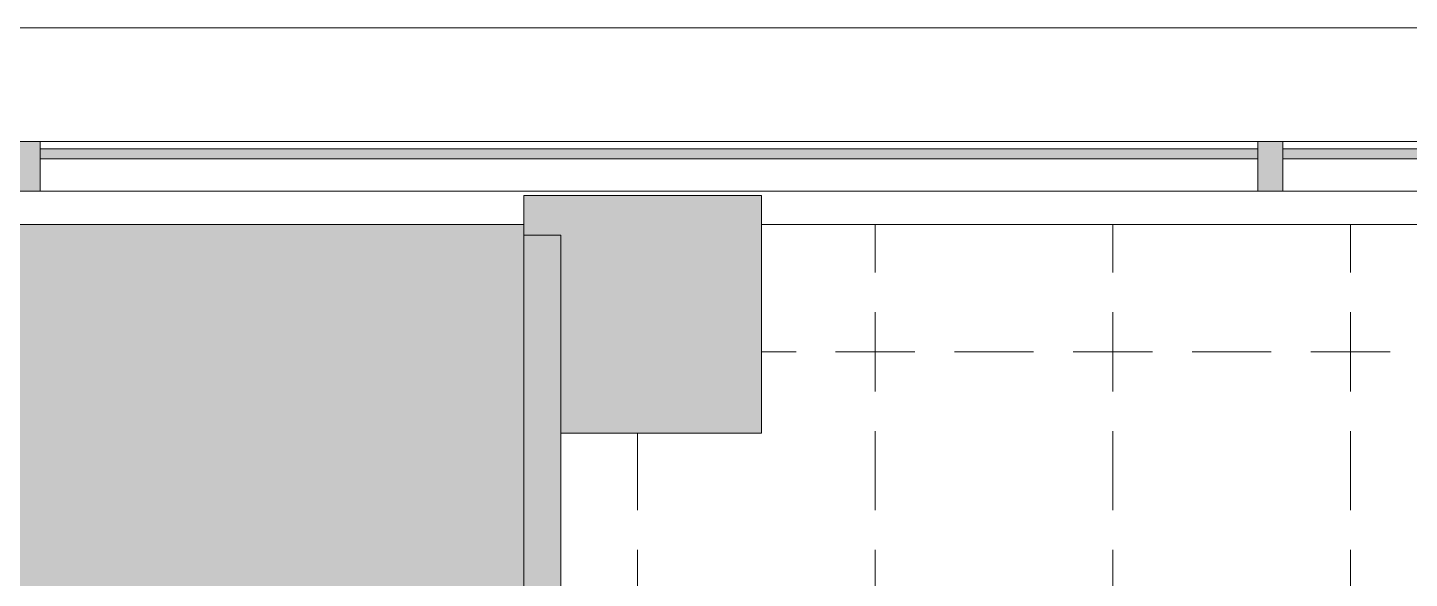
# Model space of a CAD drawing. Header units: inches. Extents: x 741 to 3125, y 9 to 2134.
# Drawn here: x 1743.3 to 1882.9, y 2078.3 to 2133.9 of the extents above; entities that cross this region are included whole.
import ezdxf

# ---------------------------------------------------------------- set-up
doc = ezdxf.new("R2010")
doc.units = ezdxf.units.IN
doc.header["$MEASUREMENT"] = 0
doc.linetypes.add('Demolished', pattern=[0.1875, 0.125, -0.0625])
for name, color, linetype, lineweight in [('A-CLNG-PATT', 13, 'Demolished', 9), ('A-DETL-GENF', 92, 'Continuous', 9), ('A-DETL-THIN', 151, 'Continuous', 9), ('A-GLAZ-CURT', 52, 'Continuous', 13), ('A-GLAZ-CWMG', 51, 'Continuous', 13), ('A-WALL', 113, 'Continuous', 13), ('A-WALL-PATT', 111, 'Continuous', 13), ('I-WALL', 2, 'Continuous', 13)]:
    doc.layers.add(name, color=color, linetype=linetype, lineweight=lineweight)

# ---------------------------------------------------------------- blocks, each defined once
blk = doc.blocks.new('System Panel - Glazed-7148731-Level XX  RCP DEMO')
at = {"layer": 'A-GLAZ-CURT', "lineweight": 9}
blk.add_hatch(color=7, dxfattribs=at).paths.add_polyline_path([(61.5, 0.75), (61.5, 1.75), (-61.5, 1.75), (-61.5, 0.75), (11.35, 0.75)], flags=0)
at = {"layer": 'A-GLAZ-CURT', "color": 8, "lineweight": 20}
for p, q in [((-61.5, 0.75), (-61.5, 1.75)), ((-61.5, 1.75), (61.5, 1.75)), ((61.5, 1.75), (61.5, 0.75)), ((61.5, 0.75), (-61.5, 0.75))]:
    blk.add_line(p, q, dxfattribs=at)
blk = doc.blocks.new('System Panel - Glazed-V4-Level XX  RCP DEMO')
at = {"layer": 'A-GLAZ-CURT', "lineweight": 9}
blk.add_hatch(color=7, dxfattribs=at).paths.add_polyline_path([(23.37, 0.75), (23.37, 1.75), (-23.37, 1.75), (-23.37, 0.75), (20.2, 0.75)], flags=0)
at = {"layer": 'A-GLAZ-CURT', "color": 8, "lineweight": 20}
for p, q in [((-23.37, 0.75), (-23.37, 1.75)), ((-23.37, 1.75), (23.37, 1.75)), ((23.37, 1.75), (23.37, 0.75)), ((23.37, 0.75), (-23.37, 0.75))]:
    blk.add_line(p, q, dxfattribs=at)
blk = doc.blocks.new('Rectangular Mullion - 2_5_ x 5_ rectangular-7148713-Level XX  RCP DEMO')
at = {"layer": 'A-GLAZ-CWMG', "lineweight": 9}
blk.add_hatch(color=7, dxfattribs=at).paths.add_polyline_path([(-1.25, 2.5), (1.25, 2.5), (1.25, -2.5), (-1.25, -2.5), (-1.25, -0.75)], flags=0)
at = {"layer": 'A-GLAZ-CWMG', "color": 8, "lineweight": 20}
for p, q in [((1.25, 2.5), (-1.25, 2.5)), ((-1.25, 2.5), (-1.25, -2.5)), ((1.25, -2.5), (1.25, 2.5)), ((-1.25, -2.5), (1.25, -2.5))]:
    blk.add_line(p, q, dxfattribs=at)
blk = doc.blocks.new('Rectangular Mullion - 2_5_ x 5_ rectangular-7148723-Level XX  RCP DEMO')
at = {"layer": 'A-GLAZ-CWMG', "lineweight": 9}
for p, q in [((1182.05, 2122.36), (1305.05, 2122.36)), ((1182.05, 2117.36), (1305.05, 2117.36))]:
    blk.add_line(p, q, dxfattribs=at)
blk = doc.blocks.new('Rectangular Mullion - 2_5_ x 5_ rectangular-V5-Level XX  RCP DEMO')
at = {"layer": 'A-GLAZ-CWMG', "lineweight": 9}
for p, q in [((1307.55, 2122.36), (1354.3, 2122.36)), ((1307.55, 2117.36), (1354.3, 2117.36))]:
    blk.add_line(p, q, dxfattribs=at)

msp = doc.modelspace()

# ---------------------------------------------------------------- hatches: boundary and pattern name
at = {"layer": 'A-CLNG-PATT', "lineweight": 13}
h = msp.add_hatch(dxfattribs=at)
h.set_pattern_fill('FP_17', color=10, style=0, pattern_type=2)
h.set_pattern_definition([(0, (1876.896, 2053.112), (24, -24), [4, -4, 8, -4, -4]), (0, (1876.896, 2053.112), (24, -24), [-20, 4, 0]), (270, (1876.896, 2053.112), (-24, -24), [4, -4, 8, -4, -4]), (270, (1876.896, 2053.112), (-24, -24), [-20, 4, 0])])
h.paths.add_polyline_path([(1797.17, 1992.24), (1914.88, 1992.24), (1914.88, 1992.99), (1950.56, 1992.99), (1926.07, 2017.48), (1927.05, 2018.45), (1952.5, 1992.99), (1954.13, 1992.99), (1954.13, 1992.24), (1956.63, 1992.24), (1956.63, 2094.86), (1955.5, 2094.86), (1955.5, 2112.86), (1956.63, 2112.86), (1956.63, 2113.98), (1817.42, 2113.98), (1817.42, 2092.92), (1797.17, 2092.92), (1797.17, 1992.67)], flags=0)
h.paths.add_polyline_path([(1923.73, 2029.41), (1900.86, 2029.41), (1900.86, 2029.77), (1901.22, 2029.77), (1901.22, 2076.45), (1900.86, 2076.45), (1900.86, 2076.81), (1924.14, 2076.81), (1924.14, 2076.45), (1923.78, 2076.45), (1923.78, 2029.77), (1924.14, 2029.77), (1924.14, 2029.41)], flags=0)
h.paths.add_polyline_path([(1829.24, 2029.41), (1828.86, 2029.41), (1828.86, 2029.77), (1829.22, 2029.77), (1829.22, 2076.45), (1828.86, 2076.45), (1828.86, 2076.81), (1852.14, 2076.81), (1852.14, 2076.45), (1851.78, 2076.45), (1851.78, 2029.77), (1852.14, 2029.77), (1852.14, 2029.41), (1829.27, 2029.41)], flags=0)
h.paths.add_polyline_path([(1910.03, 2029.77), (1910.03, 2076.45), (1909.74, 2076.45), (1909.74, 2029.77)], flags=0)
h.paths.add_polyline_path([(1914.98, 2029.77), (1915.26, 2029.77), (1915.26, 2076.45), (1914.98, 2076.45), (1914.98, 2035.47)], flags=0)
h.paths.add_polyline_path([(1838.03, 2029.77), (1838.03, 2076.45), (1837.74, 2076.45), (1837.74, 2029.77)], flags=0)
h.paths.add_polyline_path([(1842.98, 2029.77), (1843.26, 2029.77), (1843.26, 2076.45), (1842.98, 2076.45), (1842.98, 2035.47)], flags=0)
at = {"layer": 'A-DETL-GENF'}
h = msp.add_hatch(color=9, dxfattribs=at)
h.paths.add_polyline_path([(1695.79, 1499.04), (1815.2, 1499.04), (1815.2, 1575.02), (1796.14, 1575.02), (1796.14, 1570.5), (1792.39, 1570.5), (1792.39, 1593.15), (1692.01, 1593.15), (1692.01, 1632.54), (1691.26, 1632.54), (1691.26, 1634.04), (1693.51, 1634.04), (1693.51, 1634.54), (1695.01, 1634.54), (1695.01, 1634.04), (1696.51, 1634.04), (1696.51, 1632.54), (1695.76, 1632.54), (1695.79, 1621.02), (1696.26, 1621.02), (1696.26, 1602.02), (1695.76, 1602.02), (1695.79, 1596.9), (1792.39, 1596.9), (1792.39, 1668.29), (1698.39, 1668.29), (1696.51, 1670.17), (1695.76, 1669.42), (1695.76, 1670.29), (1695.01, 1670.29), (1695.01, 1669.79), (1693.51, 1669.79), (1693.51, 1670.29), (1691.26, 1670.29), (1691.26, 1671.79), (1692.01, 1671.79), (1692.01, 1748.74), (1695.76, 1748.74), (1695.79, 1672.04), (1792.39, 1672.04), (1792.39, 1793.11), (1743.14, 1793.11), (1743.14, 1796.86), (1718.17, 1796.86), (1718.17, 1919.11), (1687.67, 1919.11), (1687.67, 1918.36), (1686.17, 1918.36), (1686.17, 1920.61), (1685.67, 1920.61), (1685.67, 1922.11), (1686.17, 1922.11), (1686.17, 1923.61), (1687.67, 1923.61), (1687.67, 1922.86), (1718.17, 1922.86), (1718.17, 1976.84), (1793.42, 1976.84), (1793.42, 2113.98), (1646.2, 2113.98), (1646.2, 2113.92), (1656.04, 2113.92), (1656.04, 2095.92), (1646.2, 2095.92), (1646.2, 1922.86), (1648.42, 1922.86), (1648.42, 1923.61), (1649.92, 1923.61), (1649.92, 1922.11), (1650.42, 1922.11), (1650.42, 1920.61), (1649.92, 1920.61), (1649.92, 1918.36), (1648.42, 1918.36), (1648.42, 1919.11), (1646.2, 1919.11), (1646.2, 1541.3), (1674.04, 1541.3), (1674.04, 1542.05), (1675.54, 1542.05), (1675.54, 1541.3), (1692.04, 1541.3), (1692.04, 1547.15), (1695.79, 1547.15), (1695.79, 1536.13)], flags=0)
h.paths.add_polyline_path([(1815.2, 1613.02), (1815.2, 1624.17), (1796.14, 1624.17), (1796.14, 1613.02)], flags=0)
h.paths.add_polyline_path([(1815.2, 1662.17), (1815.2, 1756.99), (1796.14, 1756.99), (1796.14, 1662.17)], flags=0)
h.paths.add_polyline_path([(1695.79, 1668.29), (1695.76, 1668.29), (1695.79, 1668.94), (1696.44, 1668.29)], flags=0)
h.paths.add_polyline_path([(1695.76, 1787.24), (1692.01, 1787.24), (1692.01, 1796.86), (1704.64, 1796.86), (1704.64, 1793.11), (1695.76, 1793.11), (1695.76, 1792.11)], flags=0)
at = {"layer": 'A-WALL'}
msp.add_hatch(color=250, dxfattribs=at).paths.add_polyline_path([(1797.17, 2092.92), (1817.42, 2092.92), (1817.42, 2116.92), (1793.42, 2116.92), (1793.42, 2112.92), (1797.17, 2112.92)], flags=0)
at = {"layer": 'A-WALL-PATT', "lineweight": 9}
msp.add_hatch(color=7, dxfattribs=at).paths.add_polyline_path([(1797.17, 1858.84), (1797.17, 2112.92), (1793.42, 2112.92), (1793.42, 1858.84)], flags=0)

# ---------------------------------------------------------------- linework, layer by layer
at = {"layer": 'A-DETL-THIN'}
for p, q in [((1793.42, 2113.98), (1646.2, 2113.98)), ((1793.42, 1976.84), (1793.42, 2113.98))]:
    msp.add_line(p, q, dxfattribs=at)
at = {"layer": 'A-WALL', "lineweight": 9}
for p, q in [((2765.82, 2133.85), (1646.2, 2133.85)), ((1646.2, 2113.98), (1793.42, 2113.98)), ((1797.17, 2112.92), (1793.42, 2112.92)), ((1797.17, 2092.92), (1797.17, 2112.92)), ((1817.42, 2113.98), (2117.28, 2113.98))]:
    msp.add_line(p, q, dxfattribs=at)
at = {"layer": 'A-WALL', "color": 8, "lineweight": 20}
for p, q in [((1793.42, 2116.92), (1817.42, 2116.92)), ((1793.42, 2112.92), (1793.42, 2116.92)), ((1817.42, 2116.92), (1817.42, 2092.92)), ((1817.42, 2092.92), (1797.17, 2092.92))]:
    msp.add_line(p, q, dxfattribs=at)
at = {"layer": 'I-WALL', "color": 8, "lineweight": 20}
for p, q in [((1793.42, 1976.84), (1793.42, 2112.92)), ((1797.17, 2092.92), (1797.17, 1992.24))]:
    msp.add_line(p, q, dxfattribs=at)

# ---------------------------------------------------------------- block references
at = {"layer": 'A-GLAZ-CURT', "lineweight": 9}
for name, p in [('System Panel - Glazed-7148731-Level XX  RCP DEMO', (1806.07, 2119.86)), ('System Panel - Glazed-V4-Level XX  RCP DEMO', (1893.44, 2119.86))]:
    msp.add_blockref(name, p, dxfattribs=at)
at = {"layer": 'A-GLAZ-CWMG', "lineweight": 9, "extrusion": (0, 0, -1), "rotation": 180}
for p in [(-1743.32, 2119.86), (-1868.82, 2119.86)]:
    msp.add_blockref('Rectangular Mullion - 2_5_ x 5_ rectangular-7148713-Level XX  RCP DEMO', p, dxfattribs=at)
at = {"layer": 'A-GLAZ-CWMG', "lineweight": 9}
for name in ['Rectangular Mullion - 2_5_ x 5_ rectangular-7148723-Level XX  RCP DEMO', 'Rectangular Mullion - 2_5_ x 5_ rectangular-V5-Level XX  RCP DEMO']:
    msp.add_blockref(name, (562.52, 0), dxfattribs=at)

doc.saveas('drawing.dxf')
